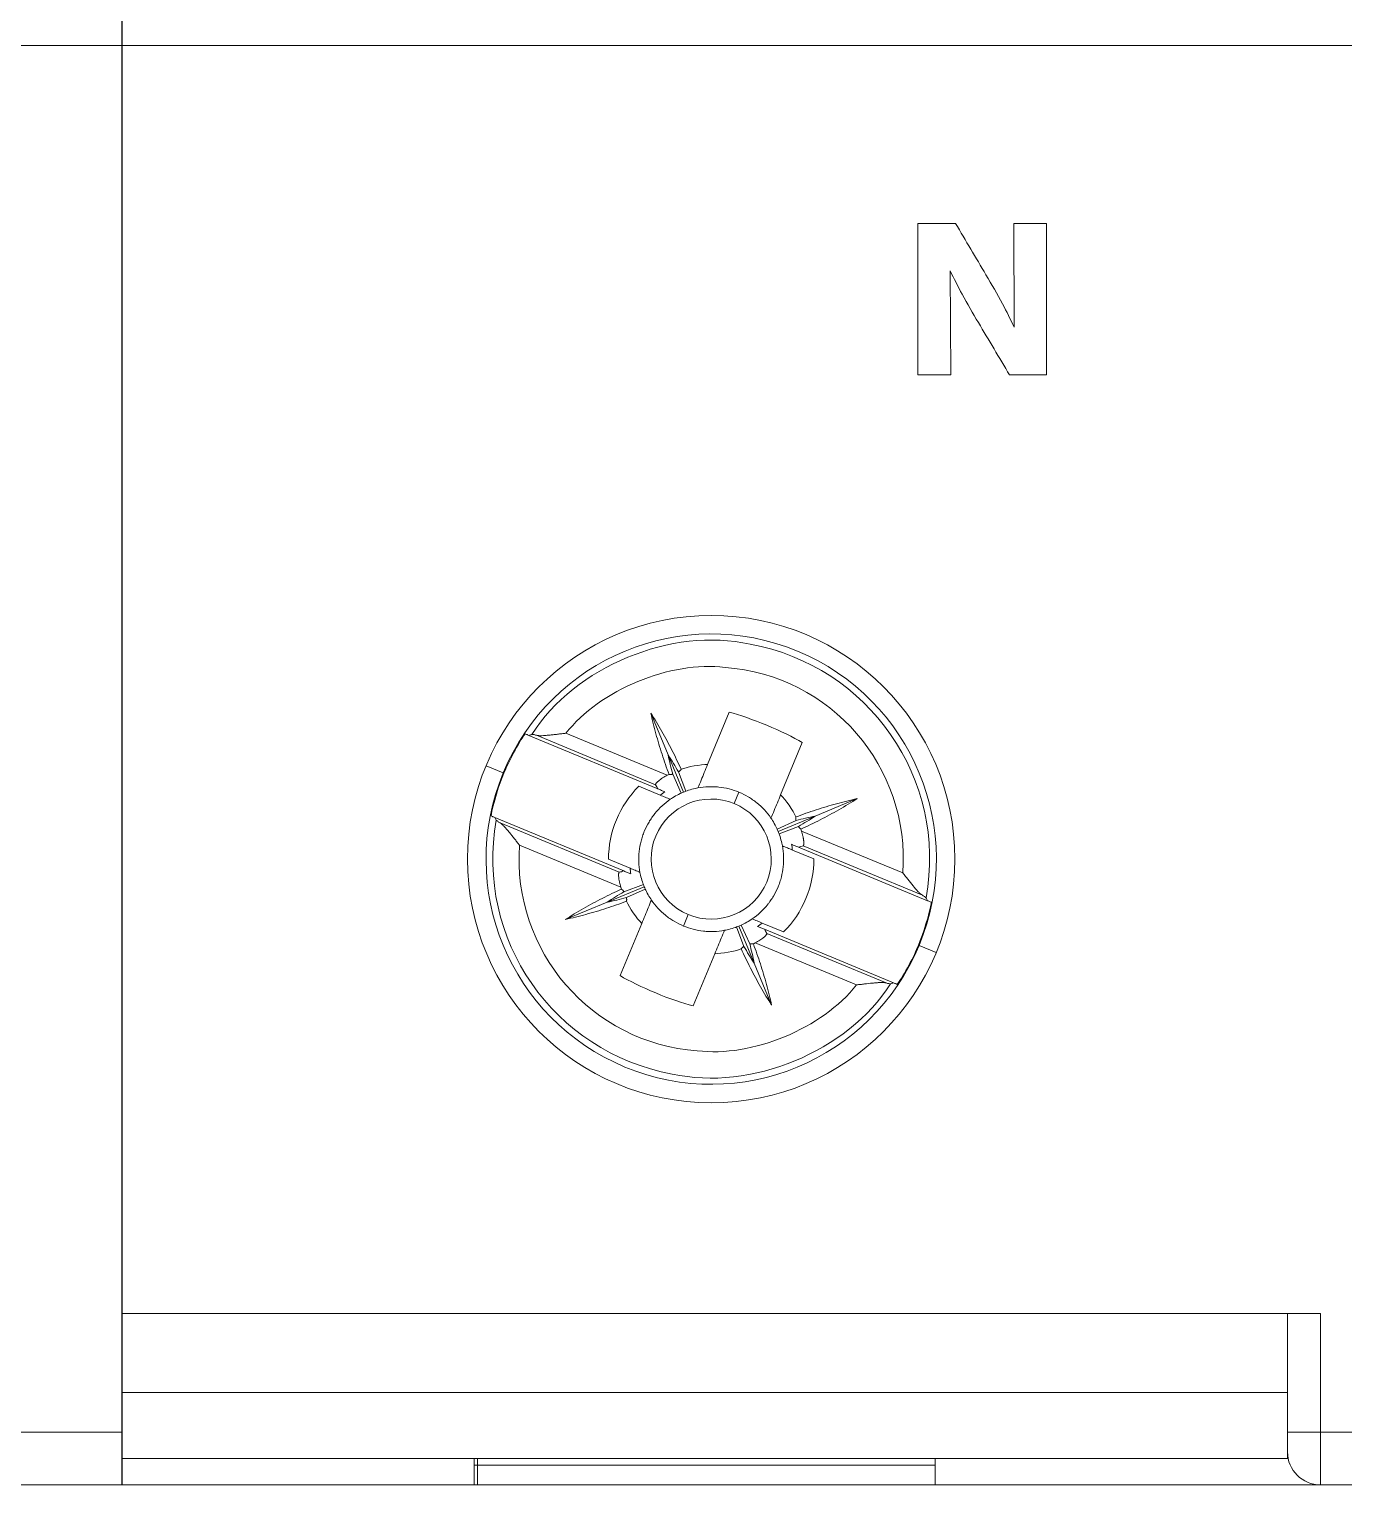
# Model space of a CAD drawing. Header units: millimetres. Extents: x 4137 to 6698, y 1400 to 3585.
# Drawn here: x 4527.56 to 4547.52, y 2776.75 to 2798.86 of the extents above; entities that cross this region are included whole.
import ezdxf

# ---------------------------------------------------------------- set-up
doc = ezdxf.new("R2010")
doc.units = ezdxf.units.MM
doc.layers.add('000-PI-Oprema', color=30, linetype='Continuous', lineweight=5)

msp = doc.modelspace()

# ---------------------------------------------------------------- linework, layer by layer
at = {"layer": '000-PI-Oprema', "color": 0, "linetype": 'ByBlock', "lineweight": 0, "ltscale": 0.25}
for p, q in [((4528.965, 2798.607), (4528.965, 2799.107)), ((4528.97, 2799.107), (4528.97, 2798.607)), ((4528.97, 2798.607), (4493.565, 2798.607)), ((4564.37, 2798.607), (4528.965, 2798.607)), ((4528.965, 2779.354), (4528.965, 2798.607)), ((4528.97, 2777.554), (4528.97, 2798.607)), ((4541.055, 2795.906), (4541.627, 2795.906)), ((4541.055, 2793.606), (4541.055, 2795.906)), ((4542.519, 2794.33), (4542.512, 2795.906)), ((4542.512, 2795.906), (4543.009, 2795.906)), ((4543.009, 2795.906), (4543.009, 2793.606)), ((4541.545, 2795.187), (4541.554, 2793.606)), ((4541.554, 2793.606), (4541.055, 2793.606)), ((4541.055, 2793.606), (4541.554, 2793.606)), ((4543.009, 2793.606), (4542.448, 2793.606)), ((4542.448, 2793.606), (4543.009, 2793.606)), ((4536.999, 2788.473), (4537.263, 2787.836)), ((4538.191, 2788.484), (4537.862, 2787.691)), ((4535.148, 2788.134), (4537.107, 2787.322)), ((4537.071, 2787.385), (4535.262, 2788.136)), ((4535.711, 2788.165), (4537.248, 2787.528)), ((4539.3, 2788.024), (4538.971, 2787.232)), ((4534.759, 2787.564), (4534.498, 2787.673)), ((4537.263, 2787.836), (4537.496, 2787.272)), ((4534.759, 2787.564), (4534.77, 2787.56)), ((4537.462, 2787.257), (4537.332, 2787.544)), ((4537.42, 2787.58), (4537.53, 2787.285)), ((4537.143, 2787.225), (4536.816, 2787.36)), ((4538.338, 2787.272), (4538.266, 2787.097)), ((4539.497, 2786.909), (4540.134, 2787.173)), ((4534.631, 2786.886), (4536.589, 2786.075)), ((4536.519, 2786.055), (4534.71, 2786.805)), ((4538.918, 2786.71), (4539.205, 2786.84)), ((4538.933, 2786.676), (4539.497, 2786.909)), ((4539.241, 2786.751), (4538.947, 2786.641)), ((4539.289, 2786.681), (4540.826, 2786.044)), ((4535.006, 2786.466), (4536.544, 2785.829)), ((4539.476, 2786.258), (4539.149, 2786.393)), ((4539.243, 2786.436), (4541.202, 2785.623)), ((4541.123, 2785.705), (4539.314, 2786.455)), ((4536.357, 2786.253), (4536.684, 2786.117)), ((4536.336, 2785.601), (4536.9, 2785.834)), ((4536.592, 2785.758), (4536.886, 2785.869)), ((4536.915, 2785.801), (4536.628, 2785.67)), ((4535.699, 2785.338), (4536.336, 2785.601)), ((4536.862, 2785.278), (4536.533, 2784.486)), ((4537.495, 2785.239), (4537.567, 2785.413)), ((4538.413, 2784.93), (4538.302, 2785.225)), ((4538.337, 2785.238), (4538.57, 2784.674)), ((4538.371, 2785.253), (4538.501, 2784.967)), ((4538.69, 2785.284), (4539.016, 2785.149)), ((4538.726, 2785.189), (4540.684, 2784.376)), ((4540.571, 2784.374), (4538.762, 2785.125)), ((4537.97, 2784.819), (4537.642, 2784.026)), ((4538.585, 2784.983), (4540.122, 2784.345)), ((4541.074, 2784.945), (4541.063, 2784.95)), ((4541.074, 2784.945), (4541.335, 2784.837)), ((4538.57, 2784.674), (4538.834, 2784.037)), ((4528.965, 2779.354), (4547.168, 2779.354)), ((4546.668, 2779.354), (4528.965, 2779.354)), ((4528.965, 2779.354), (4528.965, 2778.154)), ((4546.668, 2779.354), (4546.668, 2778.154)), ((4547.168, 2779.354), (4547.168, 2777.554)), ((4528.965, 2778.154), (4546.668, 2778.154)), ((4528.965, 2777.154), (4528.965, 2778.154)), ((4546.668, 2778.154), (4546.668, 2777.154)), ((4511.768, 2777.554), (4528.97, 2777.554)), ((4528.97, 2777.554), (4528.97, 2776.754)), ((4546.668, 2777.554), (4547.168, 2777.554)), ((4547.168, 2777.554), (4564.37, 2777.554)), ((4547.168, 2777.554), (4547.168, 2776.754)), ((4546.668, 2777.154), (4528.965, 2777.154)), ((4528.965, 2776.754), (4528.965, 2777.154)), ((4534.316, 2777.154), (4534.316, 2776.754)), ((4534.316, 2777.054), (4534.366, 2777.054)), ((4534.366, 2777.154), (4534.366, 2777.054)), ((4534.366, 2776.754), (4534.366, 2777.054)), ((4534.366, 2777.054), (4541.317, 2777.054)), ((4541.317, 2776.754), (4541.317, 2777.154)), ((4528.97, 2776.754), (4511.768, 2776.754)), ((4534.316, 2776.754), (4528.965, 2776.754)), ((4534.366, 2776.754), (4534.316, 2776.754)), ((4541.317, 2776.754), (4534.366, 2776.754)), ((4547.168, 2776.754), (4541.317, 2776.754)), ((4564.37, 2776.754), (4547.168, 2776.754))]:
    msp.add_line(p, q, dxfattribs=at)
for points in [[(4541.627, 2795.906), (4541.781, 2795.647), (4541.935, 2795.387), (4542.089, 2795.126)], [(4541.728, 2794.83), (4541.665, 2794.948), (4541.605, 2795.068), (4541.545, 2795.187)], [(4541.545, 2795.187), (4541.605, 2795.068), (4541.665, 2794.948), (4541.728, 2794.83)], [(4542.089, 2795.126), (4542.175, 2794.98), (4542.261, 2794.834), (4542.341, 2794.684)], [(4541.974, 2794.401), (4541.89, 2794.543), (4541.807, 2794.685), (4541.728, 2794.83)], [(4541.728, 2794.83), (4541.807, 2794.685), (4541.89, 2794.543), (4541.974, 2794.401)], [(4542.341, 2794.684), (4542.403, 2794.568), (4542.461, 2794.448), (4542.519, 2794.33)], [(4542.448, 2793.606), (4542.29, 2793.87), (4542.132, 2794.136), (4541.974, 2794.401)], [(4541.974, 2794.401), (4542.132, 2794.136), (4542.29, 2793.87), (4542.448, 2793.606)], [(4539.226, 2789.413), (4537.482, 2790.136), (4535.482, 2789.308), (4534.759, 2787.564)], [(4535.193, 2788.147), (4535.844, 2789.176), (4537.319, 2789.787), (4538.507, 2789.518)], [(4538.507, 2789.518), (4540.309, 2789.192), (4541.506, 2787.467), (4541.18, 2785.665)], [(4541.074, 2784.945), (4541.797, 2786.689), (4540.97, 2788.69), (4539.226, 2789.413)], [(4535.711, 2788.165), (4536.219, 2788.822), (4537.304, 2789.271), (4538.127, 2789.165)], [(4538.127, 2789.165), (4539.735, 2789.049), (4540.943, 2787.651), (4540.826, 2786.044)], [(4537.077, 2788.157), (4537.049, 2788.262), (4537.023, 2788.367), (4536.999, 2788.473)], [(4536.999, 2788.473), (4537.057, 2788.381), (4537.113, 2788.288), (4537.167, 2788.194)], [(4538.191, 2788.484), (4538.497, 2788.409), (4539.031, 2788.188), (4539.3, 2788.024)], [(4535.09, 2788.158), (4534.988, 2788.014), (4534.832, 2787.725), (4534.77, 2787.56)], [(4535.11, 2788.149), (4535.103, 2788.152), (4535.097, 2788.155), (4535.09, 2788.158)], [(4535.129, 2788.142), (4535.123, 2788.145), (4535.116, 2788.147), (4535.11, 2788.149)], [(4535.148, 2788.134), (4535.142, 2788.136), (4535.136, 2788.139), (4535.129, 2788.142)], [(4535.171, 2788.14), (4535.163, 2788.138), (4535.156, 2788.136), (4535.148, 2788.134)], [(4535.193, 2788.147), (4535.185, 2788.145), (4535.178, 2788.143), (4535.171, 2788.14)], [(4535.193, 2788.147), (4535.197, 2788.148), (4535.205, 2788.148), (4535.217, 2788.146)], [(4535.217, 2788.146), (4535.222, 2788.145), (4535.229, 2788.144), (4535.237, 2788.142)], [(4535.237, 2788.142), (4535.244, 2788.14), (4535.253, 2788.138), (4535.262, 2788.136)], [(4535.262, 2788.136), (4535.272, 2788.133), (4535.284, 2788.131), (4535.299, 2788.13)], [(4535.299, 2788.13), (4535.313, 2788.129), (4535.328, 2788.129), (4535.345, 2788.129)], [(4535.345, 2788.129), (4535.362, 2788.13), (4535.379, 2788.131), (4535.398, 2788.132)], [(4535.398, 2788.132), (4535.417, 2788.134), (4535.436, 2788.135), (4535.456, 2788.137)], [(4535.456, 2788.137), (4535.476, 2788.139), (4535.497, 2788.141), (4535.518, 2788.143)], [(4535.518, 2788.143), (4535.539, 2788.146), (4535.561, 2788.148), (4535.582, 2788.151)], [(4535.582, 2788.151), (4535.604, 2788.153), (4535.626, 2788.156), (4535.647, 2788.158)], [(4535.647, 2788.158), (4535.668, 2788.16), (4535.69, 2788.163), (4535.711, 2788.165)], [(4537.17, 2787.846), (4537.137, 2787.949), (4537.106, 2788.053), (4537.077, 2788.157)], [(4537.276, 2787.542), (4537.238, 2787.642), (4537.203, 2787.744), (4537.17, 2787.846)], [(4537.263, 2787.836), (4537.272, 2787.786), (4537.283, 2787.737), (4537.295, 2787.689)], [(4537.263, 2787.836), (4537.29, 2787.794), (4537.317, 2787.752), (4537.343, 2787.709)], [(4537.295, 2787.689), (4537.306, 2787.64), (4537.318, 2787.592), (4537.332, 2787.544)], [(4537.343, 2787.709), (4537.369, 2787.666), (4537.395, 2787.624), (4537.42, 2787.58)], [(4537.862, 2787.691), (4537.754, 2787.692), (4537.562, 2787.657), (4537.46, 2787.618)], [(4537.862, 2787.691), (4537.846, 2787.651), (4537.829, 2787.611), (4537.812, 2787.571)], [(4534.759, 2787.564), (4534.035, 2785.821), (4534.863, 2783.82), (4536.607, 2783.098)], [(4534.77, 2787.56), (4534.697, 2787.399), (4534.602, 2787.084), (4534.573, 2786.911)], [(4537.097, 2787.424), (4537.094, 2787.42), (4537.091, 2787.418), (4537.088, 2787.415)], [(4537.108, 2787.434), (4537.104, 2787.43), (4537.1, 2787.427), (4537.097, 2787.424)], [(4537.12, 2787.444), (4537.116, 2787.44), (4537.112, 2787.437), (4537.108, 2787.434)], [(4537.148, 2787.466), (4537.138, 2787.458), (4537.128, 2787.451), (4537.12, 2787.444)], [(4537.179, 2787.487), (4537.168, 2787.48), (4537.158, 2787.473), (4537.148, 2787.466)], [(4537.248, 2787.528), (4537.224, 2787.515), (4537.201, 2787.502), (4537.179, 2787.487)], [(4537.276, 2787.542), (4537.269, 2787.538), (4537.255, 2787.531), (4537.248, 2787.528)], [(4537.283, 2787.54), (4537.281, 2787.541), (4537.278, 2787.541), (4537.276, 2787.542)], [(4537.291, 2787.539), (4537.288, 2787.54), (4537.286, 2787.54), (4537.283, 2787.54)], [(4537.319, 2787.541), (4537.315, 2787.54), (4537.312, 2787.54), (4537.308, 2787.54)], [(4537.332, 2787.544), (4537.327, 2787.542), (4537.323, 2787.542), (4537.319, 2787.541)], [(4537.431, 2787.587), (4537.427, 2787.585), (4537.424, 2787.582), (4537.42, 2787.58)], [(4537.439, 2787.593), (4537.437, 2787.591), (4537.434, 2787.589), (4537.431, 2787.587)], [(4537.456, 2787.612), (4537.455, 2787.61), (4537.453, 2787.608), (4537.452, 2787.606)], [(4537.46, 2787.618), (4537.459, 2787.616), (4537.458, 2787.614), (4537.456, 2787.612)], [(4537.764, 2787.453), (4537.747, 2787.414), (4537.731, 2787.375), (4537.715, 2787.336)], [(4537.812, 2787.571), (4537.796, 2787.531), (4537.78, 2787.492), (4537.764, 2787.453)], [(4536.816, 2787.36), (4536.674, 2787.219), (4536.556, 2787.043), (4536.477, 2786.852)], [(4537.072, 2787.394), (4537.07, 2787.39), (4537.07, 2787.387), (4537.071, 2787.385)], [(4537.071, 2787.385), (4537.077, 2787.375), (4537.083, 2787.364), (4537.089, 2787.354)], [(4537.081, 2787.407), (4537.077, 2787.401), (4537.073, 2787.397), (4537.072, 2787.394)], [(4537.074, 2786.605), (4537.267, 2787.07), (4537.8, 2787.29), (4538.266, 2787.097)], [(4537.088, 2787.415), (4537.086, 2787.412), (4537.083, 2787.409), (4537.081, 2787.407)], [(4537.089, 2787.354), (4537.095, 2787.343), (4537.101, 2787.332), (4537.107, 2787.322)], [(4537.16, 2787.299), (4537.143, 2787.307), (4537.125, 2787.314), (4537.107, 2787.322)], [(4537.214, 2787.277), (4537.195, 2787.265), (4537.16, 2787.239), (4537.143, 2787.225)], [(4537.219, 2787.194), (4537.194, 2787.204), (4537.169, 2787.215), (4537.143, 2787.225)], [(4537.214, 2787.277), (4537.196, 2787.285), (4537.178, 2787.292), (4537.16, 2787.299)], [(4537.294, 2787.163), (4537.335, 2787.192), (4537.416, 2787.238), (4537.462, 2787.257)], [(4537.496, 2787.272), (4537.487, 2787.268), (4537.47, 2787.261), (4537.462, 2787.257)], [(4537.53, 2787.285), (4537.522, 2787.282), (4537.504, 2787.275), (4537.496, 2787.272)], [(4537.53, 2787.285), (4537.576, 2787.304), (4537.666, 2787.329), (4537.715, 2787.336)], [(4537.873, 2787.354), (4537.82, 2787.352), (4537.768, 2787.347), (4537.715, 2787.336)], [(4538.187, 2787.321), (4538.136, 2787.334), (4538.085, 2787.343), (4538.032, 2787.349)], [(4538.338, 2787.272), (4538.289, 2787.292), (4538.238, 2787.308), (4538.187, 2787.321)], [(4538.479, 2787.2), (4538.434, 2787.227), (4538.387, 2787.251), (4538.338, 2787.272)], [(4538.546, 2787.157), (4538.525, 2787.172), (4538.502, 2787.186), (4538.479, 2787.2)], [(4538.921, 2787.111), (4538.938, 2787.151), (4538.954, 2787.191), (4538.971, 2787.232)], [(4539.203, 2786.895), (4539.159, 2786.995), (4539.048, 2787.155), (4538.971, 2787.232)], [(4537.294, 2787.163), (4537.27, 2787.173), (4537.244, 2787.183), (4537.219, 2787.194)], [(4538.266, 2787.097), (4538.731, 2786.904), (4538.952, 2786.371), (4538.759, 2785.906)], [(4538.61, 2787.108), (4538.589, 2787.126), (4538.568, 2787.141), (4538.546, 2787.157)], [(4538.824, 2786.877), (4538.84, 2786.915), (4538.856, 2786.954), (4538.872, 2786.993)], [(4538.872, 2786.993), (4538.888, 2787.032), (4538.905, 2787.071), (4538.921, 2787.111)], [(4539.203, 2786.895), (4539.304, 2786.933), (4539.405, 2786.968), (4539.508, 2787.002)], [(4539.508, 2787.002), (4539.61, 2787.035), (4539.714, 2787.066), (4539.818, 2787.095)], [(4539.855, 2787.005), (4539.761, 2786.951), (4539.666, 2786.9), (4539.57, 2786.851)], [(4539.818, 2787.095), (4539.923, 2787.123), (4540.028, 2787.149), (4540.134, 2787.173)], [(4540.134, 2787.173), (4540.042, 2787.114), (4539.949, 2787.059), (4539.855, 2787.005)], [(4537.326, 2782.992), (4535.524, 2783.318), (4534.327, 2785.043), (4534.653, 2786.846)], [(4534.573, 2786.911), (4534.58, 2786.908), (4534.586, 2786.905), (4534.593, 2786.902)], [(4534.593, 2786.902), (4534.599, 2786.9), (4534.605, 2786.897), (4534.612, 2786.895)], [(4534.612, 2786.895), (4534.618, 2786.892), (4534.625, 2786.889), (4534.631, 2786.886)], [(4534.631, 2786.886), (4534.635, 2786.88), (4534.638, 2786.873), (4534.642, 2786.866)], [(4534.642, 2786.866), (4534.646, 2786.86), (4534.65, 2786.853), (4534.653, 2786.846)], [(4534.66, 2786.838), (4534.656, 2786.841), (4534.654, 2786.844), (4534.653, 2786.846)], [(4534.671, 2786.829), (4534.666, 2786.833), (4534.662, 2786.835), (4534.66, 2786.838)], [(4534.71, 2786.805), (4534.693, 2786.814), (4534.681, 2786.822), (4534.671, 2786.829)], [(4534.726, 2786.794), (4534.72, 2786.798), (4534.715, 2786.802), (4534.71, 2786.805)], [(4534.743, 2786.78), (4534.737, 2786.785), (4534.732, 2786.79), (4534.726, 2786.794)], [(4534.778, 2786.745), (4534.766, 2786.758), (4534.754, 2786.77), (4534.743, 2786.78)], [(4536.477, 2786.852), (4536.398, 2786.661), (4536.357, 2786.454), (4536.357, 2786.253)], [(4536.972, 2786.818), (4536.944, 2786.773), (4536.921, 2786.726), (4536.901, 2786.678)], [(4537.015, 2786.885), (4536.999, 2786.863), (4536.985, 2786.841), (4536.972, 2786.818)], [(4537.038, 2786.917), (4537.03, 2786.906), (4537.022, 2786.895), (4537.015, 2786.885)], [(4537.063, 2786.948), (4537.055, 2786.938), (4537.046, 2786.928), (4537.038, 2786.917)], [(4538.918, 2786.71), (4538.899, 2786.756), (4538.853, 2786.837), (4538.824, 2786.877)], [(4539.201, 2786.88), (4539.201, 2786.883), (4539.201, 2786.886), (4539.202, 2786.888)], [(4539.202, 2786.853), (4539.202, 2786.856), (4539.201, 2786.86), (4539.201, 2786.863)], [(4539.202, 2786.888), (4539.202, 2786.891), (4539.203, 2786.893), (4539.203, 2786.895)], [(4539.205, 2786.84), (4539.204, 2786.844), (4539.203, 2786.849), (4539.202, 2786.853)], [(4539.35, 2786.877), (4539.301, 2786.865), (4539.253, 2786.853), (4539.205, 2786.84)], [(4539.37, 2786.828), (4539.328, 2786.802), (4539.285, 2786.776), (4539.241, 2786.751)], [(4539.57, 2786.851), (4539.474, 2786.802), (4539.377, 2786.756), (4539.28, 2786.711)], [(4539.497, 2786.909), (4539.448, 2786.899), (4539.399, 2786.888), (4539.35, 2786.877)], [(4539.497, 2786.909), (4539.455, 2786.882), (4539.413, 2786.855), (4539.37, 2786.828)], [(4534.815, 2786.705), (4534.802, 2786.718), (4534.79, 2786.732), (4534.778, 2786.745)], [(4534.833, 2786.682), (4534.827, 2786.689), (4534.821, 2786.697), (4534.815, 2786.705)], [(4534.852, 2786.659), (4534.846, 2786.667), (4534.839, 2786.675), (4534.833, 2786.682)], [(4534.928, 2786.564), (4534.903, 2786.596), (4534.878, 2786.628), (4534.852, 2786.659)], [(4534.967, 2786.516), (4534.954, 2786.532), (4534.941, 2786.548), (4534.928, 2786.564)], [(4536.873, 2786.603), (4536.864, 2786.578), (4536.857, 2786.552), (4536.851, 2786.527)], [(4536.901, 2786.678), (4536.891, 2786.653), (4536.881, 2786.628), (4536.873, 2786.603)], [(4537.567, 2785.413), (4537.102, 2785.606), (4536.881, 2786.139), (4537.074, 2786.605)], [(4538.933, 2786.676), (4538.929, 2786.685), (4538.922, 2786.701), (4538.918, 2786.71)], [(4538.947, 2786.641), (4538.943, 2786.65), (4538.937, 2786.667), (4538.933, 2786.676)], [(4538.998, 2786.456), (4538.99, 2786.505), (4538.965, 2786.595), (4538.947, 2786.641)], [(4539.248, 2786.741), (4539.246, 2786.744), (4539.244, 2786.747), (4539.241, 2786.751)], [(4539.255, 2786.732), (4539.253, 2786.735), (4539.25, 2786.738), (4539.248, 2786.741)], [(4539.261, 2786.725), (4539.259, 2786.727), (4539.257, 2786.73), (4539.255, 2786.732)], [(4539.267, 2786.72), (4539.265, 2786.722), (4539.263, 2786.723), (4539.261, 2786.725)], [(4539.273, 2786.715), (4539.271, 2786.716), (4539.269, 2786.718), (4539.267, 2786.72)], [(4539.28, 2786.711), (4539.277, 2786.712), (4539.275, 2786.713), (4539.273, 2786.715)], [(4539.289, 2786.681), (4539.287, 2786.689), (4539.282, 2786.704), (4539.28, 2786.711)], [(4539.31, 2786.604), (4539.304, 2786.629), (4539.297, 2786.656), (4539.289, 2786.681)], [(4539.313, 2786.585), (4539.312, 2786.591), (4539.311, 2786.597), (4539.31, 2786.604)], [(4539.321, 2786.531), (4539.32, 2786.536), (4539.319, 2786.543), (4539.319, 2786.548)], [(4537.705, 2783.345), (4536.098, 2783.462), (4534.89, 2784.859), (4535.006, 2786.466)], [(4534.987, 2786.491), (4534.98, 2786.499), (4534.974, 2786.507), (4534.967, 2786.516)], [(4534.996, 2786.479), (4534.993, 2786.483), (4534.99, 2786.487), (4534.987, 2786.491)], [(4535.006, 2786.466), (4535.003, 2786.47), (4535, 2786.474), (4534.996, 2786.479)], [(4539.073, 2786.425), (4539.048, 2786.435), (4539.023, 2786.445), (4538.998, 2786.456)], [(4539.015, 2786.297), (4539.013, 2786.351), (4539.008, 2786.403), (4538.998, 2786.456)], [(4539.149, 2786.393), (4539.124, 2786.404), (4539.099, 2786.414), (4539.073, 2786.425)], [(4539.149, 2786.393), (4539.147, 2786.415), (4539.141, 2786.458), (4539.137, 2786.48)], [(4539.19, 2786.458), (4539.172, 2786.465), (4539.154, 2786.472), (4539.137, 2786.48)], [(4539.243, 2786.436), (4539.226, 2786.443), (4539.208, 2786.45), (4539.19, 2786.458)], [(4539.243, 2786.436), (4539.255, 2786.439), (4539.267, 2786.442), (4539.279, 2786.445)], [(4539.279, 2786.445), (4539.29, 2786.449), (4539.302, 2786.452), (4539.314, 2786.455)], [(4539.314, 2786.455), (4539.316, 2786.456), (4539.317, 2786.458), (4539.319, 2786.462)], [(4539.322, 2786.501), (4539.322, 2786.51), (4539.322, 2786.521), (4539.321, 2786.531)], [(4539.321, 2786.477), (4539.322, 2786.481), (4539.322, 2786.484), (4539.322, 2786.488)], [(4539.322, 2786.488), (4539.322, 2786.492), (4539.322, 2786.496), (4539.322, 2786.501)], [(4536.684, 2786.117), (4536.686, 2786.095), (4536.692, 2786.052), (4536.696, 2786.03)], [(4536.684, 2786.117), (4536.709, 2786.106), (4536.734, 2786.095), (4536.76, 2786.085)], [(4536.818, 2786.213), (4536.819, 2786.16), (4536.825, 2786.106), (4536.835, 2786.054)], [(4539.356, 2785.658), (4539.435, 2785.849), (4539.476, 2786.056), (4539.476, 2786.258)], [(4536.511, 2786.022), (4536.51, 2786.018), (4536.51, 2786.013), (4536.51, 2786.009)], [(4536.51, 2786.009), (4536.511, 2786), (4536.511, 2785.99), (4536.512, 2785.979)], [(4536.514, 2786.049), (4536.514, 2786.047), (4536.513, 2786.044), (4536.512, 2786.042)], [(4536.512, 2785.979), (4536.513, 2785.973), (4536.513, 2785.968), (4536.514, 2785.962)], [(4536.519, 2786.055), (4536.517, 2786.054), (4536.515, 2786.052), (4536.514, 2786.049)], [(4536.514, 2785.962), (4536.515, 2785.956), (4536.516, 2785.95), (4536.516, 2785.944)], [(4536.516, 2785.944), (4536.517, 2785.938), (4536.518, 2785.932), (4536.52, 2785.925)], [(4536.554, 2786.064), (4536.543, 2786.062), (4536.531, 2786.058), (4536.519, 2786.055)], [(4536.52, 2785.925), (4536.521, 2785.919), (4536.522, 2785.913), (4536.523, 2785.907)], [(4536.523, 2785.907), (4536.529, 2785.88), (4536.536, 2785.855), (4536.544, 2785.829)], [(4536.589, 2786.075), (4536.578, 2786.071), (4536.566, 2786.068), (4536.554, 2786.064)], [(4536.589, 2786.075), (4536.607, 2786.067), (4536.625, 2786.06), (4536.643, 2786.052)], [(4536.643, 2786.052), (4536.661, 2786.045), (4536.678, 2786.038), (4536.696, 2786.03)], [(4536.76, 2786.085), (4536.784, 2786.075), (4536.81, 2786.064), (4536.835, 2786.054)], [(4536.886, 2785.869), (4536.868, 2785.915), (4536.843, 2786.005), (4536.835, 2786.054)], [(4538.759, 2785.906), (4538.566, 2785.44), (4538.032, 2785.22), (4537.567, 2785.413)], [(4538.932, 2785.833), (4538.942, 2785.857), (4538.951, 2785.882), (4538.96, 2785.907)], [(4538.96, 2785.907), (4538.968, 2785.932), (4538.976, 2785.958), (4538.982, 2785.984)], [(4540.826, 2786.044), (4540.84, 2786.027), (4540.853, 2786.011), (4540.867, 2785.993)], [(4540.867, 2785.993), (4540.88, 2785.977), (4540.893, 2785.96), (4540.907, 2785.943)], [(4540.907, 2785.943), (4540.92, 2785.926), (4540.933, 2785.909), (4540.947, 2785.893)], [(4540.947, 2785.893), (4540.96, 2785.876), (4540.973, 2785.86), (4540.986, 2785.845)], [(4535.978, 2785.505), (4536.071, 2785.559), (4536.166, 2785.61), (4536.263, 2785.659)], [(4536.263, 2785.659), (4536.359, 2785.708), (4536.455, 2785.755), (4536.553, 2785.799)], [(4536.336, 2785.601), (4536.378, 2785.629), (4536.42, 2785.656), (4536.462, 2785.682)], [(4536.462, 2785.682), (4536.505, 2785.708), (4536.548, 2785.734), (4536.592, 2785.758)], [(4536.483, 2785.633), (4536.531, 2785.645), (4536.58, 2785.657), (4536.628, 2785.67)], [(4536.544, 2785.829), (4536.546, 2785.821), (4536.551, 2785.807), (4536.553, 2785.799)], [(4536.566, 2785.79), (4536.568, 2785.789), (4536.57, 2785.787), (4536.572, 2785.785)], [(4536.572, 2785.785), (4536.574, 2785.783), (4536.576, 2785.781), (4536.578, 2785.778)], [(4536.578, 2785.778), (4536.58, 2785.775), (4536.583, 2785.772), (4536.585, 2785.77)], [(4536.585, 2785.77), (4536.587, 2785.766), (4536.589, 2785.763), (4536.592, 2785.758)], [(4536.628, 2785.67), (4536.629, 2785.665), (4536.63, 2785.661), (4536.631, 2785.658)], [(4536.631, 2785.658), (4536.631, 2785.654), (4536.632, 2785.65), (4536.632, 2785.647)], [(4536.886, 2785.869), (4536.89, 2785.86), (4536.896, 2785.843), (4536.9, 2785.834)], [(4536.9, 2785.834), (4536.903, 2785.826), (4536.911, 2785.809), (4536.915, 2785.801)], [(4537.009, 2785.633), (4536.98, 2785.673), (4536.934, 2785.755), (4536.915, 2785.801)], [(4538.818, 2785.626), (4538.833, 2785.647), (4538.848, 2785.67), (4538.861, 2785.692)], [(4538.861, 2785.692), (4538.888, 2785.737), (4538.912, 2785.784), (4538.932, 2785.833)], [(4539.016, 2785.149), (4539.159, 2785.292), (4539.277, 2785.467), (4539.356, 2785.658)], [(4540.986, 2785.845), (4540.998, 2785.829), (4541.011, 2785.814), (4541.023, 2785.8)], [(4541.023, 2785.8), (4541.036, 2785.785), (4541.048, 2785.772), (4541.059, 2785.76)], [(4541.059, 2785.76), (4541.071, 2785.748), (4541.082, 2785.737), (4541.093, 2785.727)], [(4541.093, 2785.727), (4541.104, 2785.719), (4541.114, 2785.711), (4541.123, 2785.705)], [(4541.123, 2785.705), (4541.139, 2785.696), (4541.152, 2785.688), (4541.162, 2785.681)], [(4541.162, 2785.681), (4541.167, 2785.677), (4541.17, 2785.674), (4541.173, 2785.672)], [(4541.173, 2785.672), (4541.176, 2785.669), (4541.178, 2785.666), (4541.18, 2785.665)], [(4541.191, 2785.644), (4541.187, 2785.651), (4541.183, 2785.658), (4541.18, 2785.665)], [(4535.699, 2785.338), (4535.791, 2785.395), (4535.883, 2785.451), (4535.978, 2785.505)], [(4536.325, 2785.508), (4536.223, 2785.475), (4536.119, 2785.444), (4536.014, 2785.416)], [(4536.629, 2785.614), (4536.529, 2785.577), (4536.428, 2785.541), (4536.325, 2785.508)], [(4536.336, 2785.601), (4536.385, 2785.611), (4536.434, 2785.621), (4536.483, 2785.633)], [(4536.631, 2785.622), (4536.631, 2785.619), (4536.63, 2785.617), (4536.629, 2785.614)], [(4536.629, 2785.614), (4536.674, 2785.516), (4536.785, 2785.355), (4536.862, 2785.278)], [(4536.632, 2785.63), (4536.632, 2785.627), (4536.631, 2785.624), (4536.631, 2785.622)], [(4536.961, 2785.517), (4536.945, 2785.478), (4536.928, 2785.439), (4536.912, 2785.399)], [(4537.009, 2785.633), (4536.993, 2785.595), (4536.977, 2785.556), (4536.961, 2785.517)], [(4537.009, 2785.633), (4537.039, 2785.589), (4537.072, 2785.548), (4537.108, 2785.51)], [(4537.108, 2785.51), (4537.143, 2785.471), (4537.182, 2785.435), (4537.223, 2785.402)], [(4538.538, 2785.348), (4538.582, 2785.377), (4538.623, 2785.411), (4538.662, 2785.446)], [(4538.662, 2785.446), (4538.701, 2785.482), (4538.736, 2785.521), (4538.77, 2785.561)], [(4538.77, 2785.561), (4538.778, 2785.572), (4538.787, 2785.583), (4538.795, 2785.593)], [(4538.795, 2785.593), (4538.803, 2785.603), (4538.811, 2785.614), (4538.818, 2785.626)], [(4541.063, 2784.95), (4541.136, 2785.111), (4541.231, 2785.426), (4541.26, 2785.599)], [(4541.202, 2785.623), (4541.198, 2785.63), (4541.194, 2785.637), (4541.191, 2785.644)], [(4541.221, 2785.616), (4541.214, 2785.618), (4541.208, 2785.621), (4541.202, 2785.623)], [(4541.24, 2785.608), (4541.234, 2785.61), (4541.227, 2785.613), (4541.221, 2785.616)], [(4541.26, 2785.599), (4541.253, 2785.602), (4541.247, 2785.605), (4541.24, 2785.608)], [(4536.014, 2785.416), (4535.91, 2785.387), (4535.805, 2785.361), (4535.699, 2785.338)], [(4536.912, 2785.399), (4536.895, 2785.359), (4536.879, 2785.319), (4536.862, 2785.278)], [(4537.223, 2785.402), (4537.243, 2785.385), (4537.265, 2785.369), (4537.287, 2785.353)], [(4537.287, 2785.353), (4537.308, 2785.338), (4537.33, 2785.324), (4537.353, 2785.311)], [(4537.353, 2785.311), (4537.398, 2785.283), (4537.446, 2785.259), (4537.495, 2785.239)], [(4537.495, 2785.239), (4537.544, 2785.218), (4537.594, 2785.202), (4537.645, 2785.189)], [(4538.118, 2785.174), (4538.167, 2785.181), (4538.257, 2785.207), (4538.302, 2785.225)], [(4538.302, 2785.225), (4538.311, 2785.228), (4538.329, 2785.235), (4538.337, 2785.238)], [(4538.337, 2785.238), (4538.346, 2785.242), (4538.363, 2785.249), (4538.371, 2785.253)], [(4538.371, 2785.253), (4538.417, 2785.273), (4538.498, 2785.318), (4538.538, 2785.348)], [(4538.538, 2785.348), (4538.563, 2785.338), (4538.588, 2785.326), (4538.614, 2785.316)], [(4538.614, 2785.316), (4538.639, 2785.306), (4538.664, 2785.295), (4538.69, 2785.284)], [(4538.619, 2785.233), (4538.638, 2785.245), (4538.672, 2785.271), (4538.69, 2785.284)], [(4538.619, 2785.233), (4538.637, 2785.225), (4538.655, 2785.218), (4538.672, 2785.211)], [(4538.672, 2785.211), (4538.69, 2785.203), (4538.708, 2785.196), (4538.726, 2785.189)], [(4537.645, 2785.189), (4537.696, 2785.176), (4537.748, 2785.167), (4537.801, 2785.162)], [(4537.801, 2785.162), (4537.827, 2785.158), (4537.854, 2785.157), (4537.88, 2785.156)], [(4537.88, 2785.156), (4537.907, 2785.155), (4537.933, 2785.155), (4537.96, 2785.156)], [(4537.96, 2785.156), (4538.012, 2785.158), (4538.065, 2785.164), (4538.118, 2785.174)], [(4538.021, 2784.939), (4538.037, 2784.979), (4538.053, 2785.018), (4538.069, 2785.057)], [(4538.069, 2785.057), (4538.085, 2785.096), (4538.102, 2785.135), (4538.118, 2785.174)], [(4538.585, 2784.983), (4538.609, 2784.995), (4538.632, 2785.009), (4538.654, 2785.023)], [(4538.654, 2785.023), (4538.665, 2785.03), (4538.675, 2785.037), (4538.685, 2785.045)], [(4538.685, 2785.045), (4538.695, 2785.052), (4538.704, 2785.059), (4538.713, 2785.066)], [(4538.713, 2785.066), (4538.717, 2785.069), (4538.721, 2785.073), (4538.725, 2785.076)], [(4538.725, 2785.076), (4538.729, 2785.08), (4538.732, 2785.083), (4538.736, 2785.086)], [(4538.744, 2785.156), (4538.738, 2785.167), (4538.732, 2785.178), (4538.726, 2785.189)], [(4538.736, 2785.086), (4538.739, 2785.089), (4538.742, 2785.092), (4538.745, 2785.095)], [(4538.762, 2785.125), (4538.756, 2785.135), (4538.75, 2785.146), (4538.744, 2785.156)], [(4538.745, 2785.095), (4538.747, 2785.098), (4538.75, 2785.101), (4538.752, 2785.103)], [(4538.752, 2785.103), (4538.756, 2785.109), (4538.759, 2785.113), (4538.761, 2785.116)], [(4538.761, 2785.116), (4538.763, 2785.12), (4538.763, 2785.123), (4538.762, 2785.125)], [(4536.607, 2783.098), (4538.351, 2782.374), (4540.351, 2783.202), (4541.074, 2784.945)], [(4537.97, 2784.819), (4537.987, 2784.859), (4538.004, 2784.899), (4538.021, 2784.939)], [(4537.97, 2784.819), (4538.078, 2784.819), (4538.271, 2784.854), (4538.372, 2784.892)], [(4538.372, 2784.892), (4538.373, 2784.894), (4538.375, 2784.896), (4538.376, 2784.898)], [(4538.513, 2784.601), (4538.463, 2784.697), (4538.417, 2784.794), (4538.372, 2784.892)], [(4538.376, 2784.898), (4538.378, 2784.9), (4538.38, 2784.902), (4538.381, 2784.904)], [(4538.381, 2784.904), (4538.383, 2784.906), (4538.385, 2784.908), (4538.387, 2784.91)], [(4538.387, 2784.91), (4538.389, 2784.912), (4538.391, 2784.914), (4538.394, 2784.917)], [(4538.394, 2784.917), (4538.396, 2784.919), (4538.399, 2784.921), (4538.402, 2784.923)], [(4538.402, 2784.923), (4538.405, 2784.925), (4538.409, 2784.928), (4538.413, 2784.93)], [(4538.49, 2784.801), (4538.463, 2784.843), (4538.438, 2784.887), (4538.413, 2784.93)], [(4538.57, 2784.674), (4538.543, 2784.716), (4538.516, 2784.759), (4538.49, 2784.801)], [(4538.501, 2784.967), (4538.506, 2784.968), (4538.51, 2784.969), (4538.514, 2784.97)], [(4538.538, 2784.821), (4538.527, 2784.87), (4538.515, 2784.919), (4538.501, 2784.967)], [(4538.514, 2784.97), (4538.517, 2784.97), (4538.521, 2784.97), (4538.524, 2784.971)], [(4538.57, 2784.674), (4538.561, 2784.724), (4538.55, 2784.773), (4538.538, 2784.821)], [(4538.55, 2784.97), (4538.552, 2784.97), (4538.555, 2784.969), (4538.557, 2784.968)], [(4538.557, 2784.968), (4538.564, 2784.972), (4538.578, 2784.979), (4538.585, 2784.983)], [(4538.557, 2784.968), (4538.594, 2784.868), (4538.63, 2784.766), (4538.663, 2784.664)], [(4540.742, 2784.352), (4540.845, 2784.496), (4541.001, 2784.786), (4541.063, 2784.95)], [(4538.666, 2784.316), (4538.613, 2784.41), (4538.561, 2784.505), (4538.513, 2784.601)], [(4538.663, 2784.664), (4538.696, 2784.561), (4538.727, 2784.458), (4538.756, 2784.353)], [(4537.642, 2784.026), (4537.336, 2784.101), (4536.802, 2784.322), (4536.533, 2784.486)], [(4540.64, 2784.363), (4539.989, 2783.334), (4538.514, 2782.723), (4537.326, 2782.992)], [(4540.122, 2784.345), (4539.614, 2783.688), (4538.529, 2783.239), (4537.705, 2783.345)], [(4538.756, 2784.353), (4538.784, 2784.249), (4538.81, 2784.143), (4538.834, 2784.037)], [(4540.153, 2784.349), (4540.143, 2784.347), (4540.132, 2784.346), (4540.122, 2784.345)], [(4540.185, 2784.352), (4540.174, 2784.351), (4540.164, 2784.349), (4540.153, 2784.349)], [(4540.246, 2784.359), (4540.226, 2784.356), (4540.205, 2784.354), (4540.185, 2784.352)], [(4540.368, 2784.372), (4540.328, 2784.368), (4540.287, 2784.364), (4540.246, 2784.359)], [(4540.397, 2784.375), (4540.388, 2784.374), (4540.378, 2784.373), (4540.368, 2784.372)], [(4540.426, 2784.377), (4540.417, 2784.376), (4540.407, 2784.376), (4540.397, 2784.375)], [(4540.481, 2784.38), (4540.463, 2784.38), (4540.445, 2784.379), (4540.426, 2784.377)], [(4540.507, 2784.381), (4540.498, 2784.381), (4540.49, 2784.38), (4540.481, 2784.38)], [(4540.531, 2784.38), (4540.523, 2784.38), (4540.515, 2784.38), (4540.507, 2784.381)], [(4540.571, 2784.374), (4540.56, 2784.378), (4540.546, 2784.379), (4540.531, 2784.38)], [(4540.596, 2784.368), (4540.589, 2784.37), (4540.58, 2784.372), (4540.571, 2784.374)], [(4540.616, 2784.364), (4540.61, 2784.365), (4540.604, 2784.367), (4540.596, 2784.368)], [(4540.64, 2784.363), (4540.635, 2784.362), (4540.627, 2784.362), (4540.616, 2784.364)], [(4540.64, 2784.363), (4540.647, 2784.365), (4540.655, 2784.367), (4540.662, 2784.369)], [(4540.662, 2784.369), (4540.67, 2784.372), (4540.677, 2784.374), (4540.684, 2784.376)], [(4540.684, 2784.376), (4540.691, 2784.374), (4540.697, 2784.371), (4540.704, 2784.368)], [(4540.704, 2784.368), (4540.71, 2784.366), (4540.717, 2784.363), (4540.723, 2784.36)], [(4540.723, 2784.36), (4540.729, 2784.358), (4540.736, 2784.355), (4540.742, 2784.352)], [(4538.834, 2784.037), (4538.776, 2784.129), (4538.72, 2784.222), (4538.666, 2784.316)], [(4546.668, 2777.254), (4546.668, 2776.978), (4546.892, 2776.754), (4547.168, 2776.754)]]:
    msp.add_open_spline(points, degree=3, dxfattribs=at)
for points, knots in [([(4541.617, 2786.255), (4541.617, 2788.299), (4539.96, 2789.955), (4537.917, 2789.955), (4535.873, 2789.955), (4534.216, 2788.299), (4534.216, 2786.255), (4534.216, 2784.212), (4535.873, 2782.555), (4537.917, 2782.555), (4539.96, 2782.555), (4541.617, 2784.212), (4541.617, 2786.255), (4541.617, 2786.255), (4541.617, 2786.255), (4541.617, 2786.255)], [0, 0, 0, 0, 1, 1, 1, 2, 2, 2, 3, 3, 3, 4, 4, 4, 5, 5, 5, 5]), ([(4537.167, 2788.194), (4537.22, 2788.1), (4537.272, 2788.005), (4537.321, 2787.909), (4537.369, 2787.813), (4537.416, 2787.716), (4537.46, 2787.618)], [1, 1, 1, 1, 2, 2, 2, 3, 3, 3, 3]), ([(4537.308, 2787.54), (4537.305, 2787.539), (4537.302, 2787.539), (4537.299, 2787.539), (4537.296, 2787.539), (4537.294, 2787.539), (4537.291, 2787.539)], [2, 2, 2, 2, 3, 3, 3, 4, 4, 4, 4]), ([(4537.452, 2787.606), (4537.45, 2787.604), (4537.448, 2787.602), (4537.446, 2787.6), (4537.444, 2787.597), (4537.442, 2787.595), (4537.439, 2787.593)], [2, 2, 2, 2, 3, 3, 3, 4, 4, 4, 4]), ([(4538.032, 2787.349), (4538.006, 2787.352), (4537.979, 2787.354), (4537.953, 2787.354), (4537.926, 2787.355), (4537.9, 2787.355), (4537.873, 2787.354)], [2, 2, 2, 2, 3, 3, 3, 4, 4, 4, 4]), ([(4537.294, 2787.163), (4537.251, 2787.132), (4537.21, 2787.099), (4537.171, 2787.063), (4537.132, 2787.028), (4537.096, 2786.99), (4537.063, 2786.948)], [0, 0, 0, 0, 1, 1, 1, 2, 2, 2, 2]), ([(4538.824, 2786.877), (4538.794, 2786.921), (4538.761, 2786.962), (4538.725, 2787.001), (4538.69, 2787.039), (4538.651, 2787.075), (4538.61, 2787.108)], [0, 0, 0, 0, 1, 1, 1, 2, 2, 2, 2]), ([(4539.201, 2786.863), (4539.2, 2786.866), (4539.2, 2786.869), (4539.2, 2786.872), (4539.2, 2786.875), (4539.2, 2786.878), (4539.201, 2786.88)], [2, 2, 2, 2, 3, 3, 3, 4, 4, 4, 4]), ([(4539.319, 2786.548), (4539.318, 2786.554), (4539.317, 2786.56), (4539.316, 2786.566), (4539.315, 2786.572), (4539.315, 2786.578), (4539.313, 2786.585)], [7, 7, 7, 7, 8, 8, 8, 9, 9, 9, 9]), ([(4536.851, 2786.527), (4536.837, 2786.475), (4536.829, 2786.423), (4536.823, 2786.371), (4536.818, 2786.319), (4536.815, 2786.266), (4536.818, 2786.213)], [8, 8, 8, 8, 9, 9, 9, 10, 10, 10, 10]), ([(4539.319, 2786.462), (4539.319, 2786.463), (4539.32, 2786.465), (4539.32, 2786.468), (4539.321, 2786.471), (4539.321, 2786.474), (4539.321, 2786.477)], [1, 1, 1, 1, 2, 2, 2, 3, 3, 3, 3]), ([(4538.982, 2785.984), (4538.995, 2786.035), (4539.004, 2786.086), (4539.01, 2786.139), (4539.015, 2786.191), (4539.018, 2786.244), (4539.015, 2786.297)], [8, 8, 8, 8, 9, 9, 9, 10, 10, 10, 10]), ([(4536.512, 2786.042), (4536.512, 2786.039), (4536.512, 2786.036), (4536.511, 2786.033), (4536.511, 2786.029), (4536.511, 2786.026), (4536.511, 2786.022)], [2, 2, 2, 2, 3, 3, 3, 4, 4, 4, 4]), ([(4536.553, 2785.799), (4536.555, 2785.798), (4536.557, 2785.796), (4536.559, 2785.795), (4536.562, 2785.794), (4536.564, 2785.792), (4536.566, 2785.79)], [0, 0, 0, 0, 1, 1, 1, 2, 2, 2, 2]), ([(4536.632, 2785.647), (4536.633, 2785.644), (4536.633, 2785.641), (4536.633, 2785.638), (4536.633, 2785.635), (4536.633, 2785.632), (4536.632, 2785.63)], [2, 2, 2, 2, 3, 3, 3, 4, 4, 4, 4]), ([(4538.524, 2784.971), (4538.528, 2784.971), (4538.53, 2784.971), (4538.534, 2784.971), (4538.537, 2784.971), (4538.539, 2784.971), (4538.542, 2784.971), (4538.545, 2784.971), (4538.547, 2784.97), (4538.55, 2784.97)], [2, 2, 2, 2, 3, 3, 3, 4, 4, 4, 5, 5, 5, 5])]:
    msp.add_open_spline(points, degree=3, knots=knots, dxfattribs=at)

doc.saveas('drawing.dxf')
